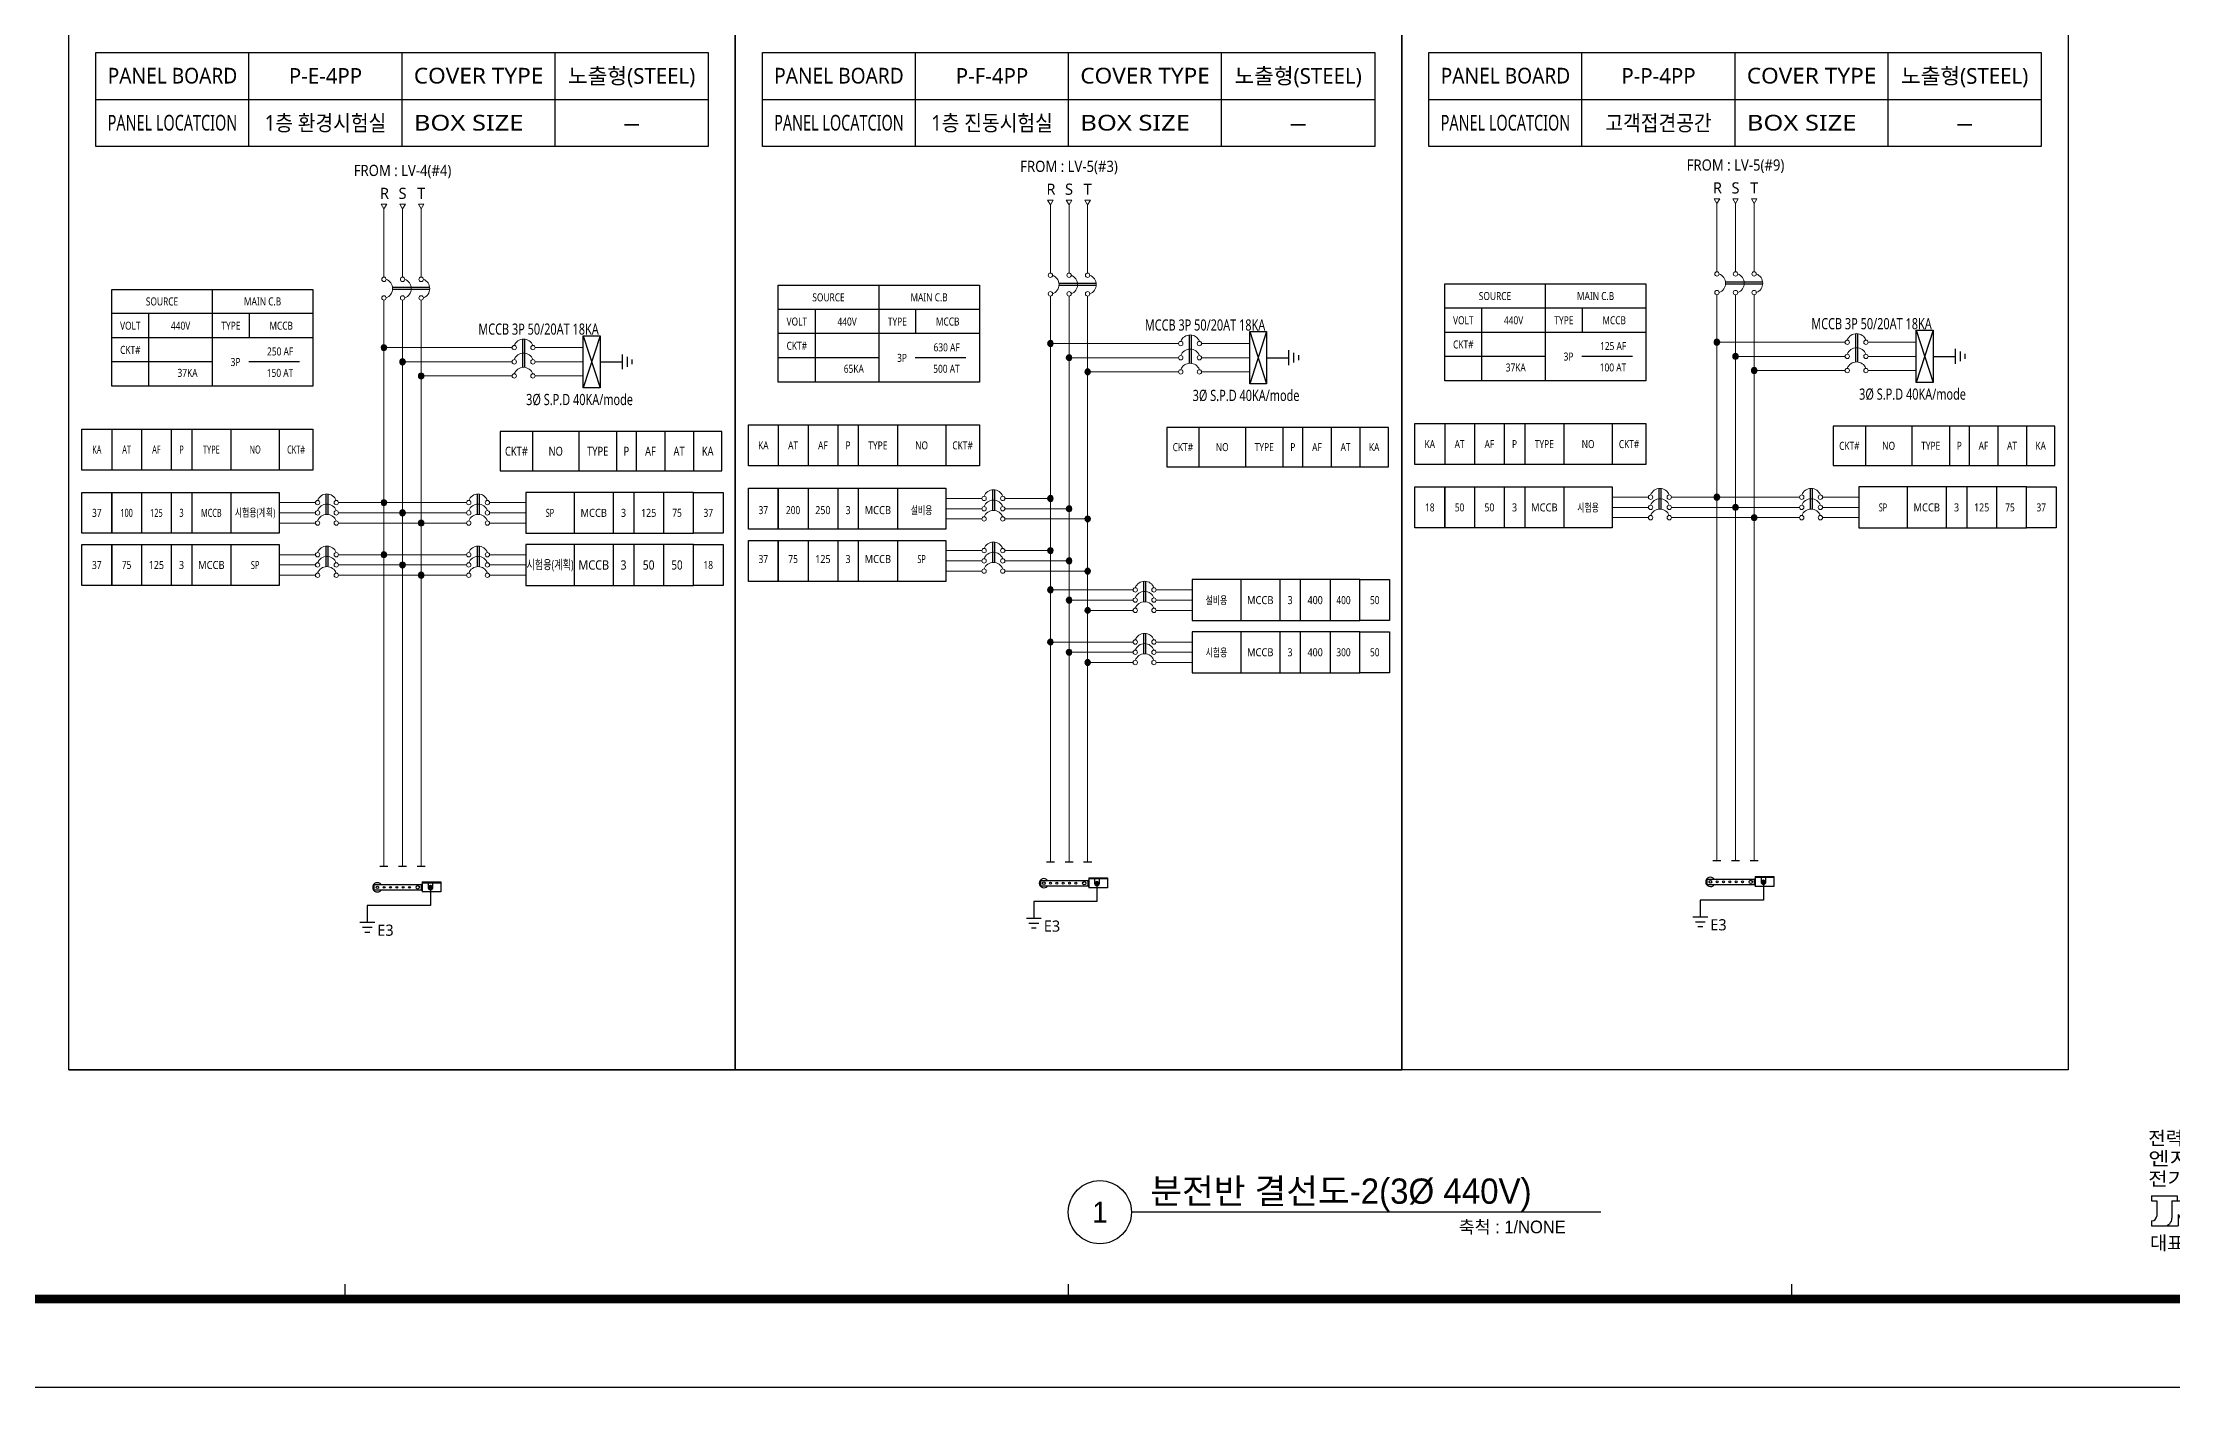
# Model space of a CAD drawing. Header units: millimetres. Extents: x 0 to 1009200, y -237600 to 28708.
# Drawn here: x 702074 to 803226, y -118800 to -54934 of the extents above; entities that cross this region are included whole.
import ezdxf
from ezdxf.enums import TextEntityAlignment as Align

# ---------------------------------------------------------------- set-up
doc = ezdxf.new("R2010")
doc.units = ezdxf.units.MM
doc.header["$LTSCALE"] = 1000
for name, color, linetype in [('A-SYM', 7, 'Continuous'), ('arch', 8, 'Continuous'), ('S', 4, 'Continuous'), ('SYM', 3, 'Continuous'), ('TEXT', 3, 'Continuous'), ('XR-SHEET(통신)$0$WD-E$0$WD', 6, 'Continuous'), ('XR-SHEET-SHT', 5, 'Continuous')]:
    doc.layers.add(name, color=color, linetype=linetype)
doc.layers.add('XR-SHEET-TEMP', color=171, linetype='Continuous', plot=False)
doc.styles.add('DH', font='')
doc.styles.add('GHS', font='malgun.ttf')
doc.styles.add('XR-SHEET(통신)$0$WD-E$0$GHS', font='malgun.ttf')
doc.styles.get('DH').set_extended_font_data('Dotum')

# ---------------------------------------------------------------- blocks, each defined once
blk = doc.blocks.new('A$C73120EFD')
at = {"layer": 'XR-SHEET(통신)$0$WD-E$0$WD', "color": 4}
for p, q in [((-27546, 7102), (-27546, 6933)), ((-27546, 7102), (-26702, 7102)), ((-26702, 7102), (-26702, 6933)), ((-26494, 7105), (-26082, 7309)), ((-26165, 7268), (-26370, 6991)), ((-26370, 6991), (-25958, 7194)), ((-26370, 6991), (-26257, 7073)), ((-26349, 7019), (-26236, 7101)), ((-26328, 7047), (-26215, 7129)), ((-26308, 7075), (-26194, 7157)), ((-26082, 7309), (-26288, 7031)), ((-26287, 7103), (-26173, 7186)), ((-26266, 7131), (-26153, 7214)), ((-26245, 7160), (-26132, 7242)), ((-26224, 7188), (-26111, 7270)), ((-26203, 7216), (-26090, 7298)), ((-26183, 7244), (-26117, 7292)), ((-27546, 6933), (-27377, 6933)), ((-27377, 6933), (-27377, 6434)), ((-26871, 6933), (-26871, 6358)), ((-26871, 6933), (-26534, 6933)), ((-26660, 6490), (-26449, 6105)), ((-26660, 6490), (-26660, 6105)), ((-26534, 6933), (-26449, 6680)), ((-26449, 6680), (-26365, 6933)), ((-26238, 6490), (-26449, 6105)), ((-26027, 6933), (-26365, 6933)), ((-26314, 7018), (-26278, 7045)), ((-26238, 6490), (-26238, 6105)), ((-26027, 6933), (-26027, 6105)), ((-27546, 6273), (-27546, 6105)), ((-27546, 6273), (-27538, 6273)), ((-27546, 6105), (-27124, 6105)), ((-27052, 6115), (-27052, 6105)), ((-27052, 6105), (-26660, 6105)), ((-26238, 6105), (-26027, 6105))]:
    blk.add_line(p, q, dxfattribs=at)
for centre, radius in [((-27538, 6434), 160), ((-27124, 6358), 253)]:
    blk.add_arc(centre, radius, 270, 0, dxfattribs=at)
at = {"layer": 'XR-SHEET(통신)$0$WD-E$0$WD', "color": 4, "style": 'XR-SHEET(통신)$0$WD-E$0$GHS'}
for s, width, p, p2 in [('전력시설물종합설계업 제서울 E-1-055호', 0.91927, (-27655, 8791), (-17155, 8791)), ('엔지니어링 활동주체 제06-378호', 1.128043, (-27655, 8118), (-17155, 8118)), ('전기.정보통신 설계.감리 및 소방설계', 1.016896, (-27655, 7445), (-17155, 7445))]:
    blk.add_text(s, height=450, dxfattribs=dict(at, width=width)).set_placement(p, p2, align=Align.FIT)
for s, height, p in [('(주) 정 명 기 술 단', 750, (-17155, 6387)), ('이       정       환', 450, (-17155, 5315))]:
    blk.add_text(s, height=height, dxfattribs=at).set_placement(p, align=Align.RIGHT)
blk.add_text('대표ㆍ기술사 ', height=450, dxfattribs=at).set_placement((-27597, 5315))
blk = doc.blocks.new('XR-FORM-EE', base_point=(461, 408))
at = {"layer": 'XR-SHEET-SHT', "color": 5}
blk.add_lwpolyline([(0, 118800), (168200, 118800), (168200, 0), (0, 0)], close=True, dxfattribs=at)
at = {"layer": 'XR-SHEET-SHT', "color": 5, "const_width": 400}
blk.add_lwpolyline([(9300, 114600), (163900, 114600), (163900, 4200), (9300, 4200)], close=True, dxfattribs=at)
at = {"layer": 'XR-SHEET-TEMP'}
for p, q in [((43650, 4200), (43650, 4900)), ((78000, 4200), (78000, 4900)), ((112350, 4200), (112350, 4900))]:
    blk.add_line(p, q, dxfattribs=at)
at = {"layer": 'S', "xscale": 1.431220871780062, "yscale": 1.431220896772468, "zscale": 1.431220886775505}
blk.add_blockref('A$C73120EFD', (168863, -1070), dxfattribs=at)
blk = doc.blocks.new('HH7')
at = {"layer": 'SYM'}
blk.add_hatch(color=256, dxfattribs=at).paths.add_polyline_path([(50, 50, 1), (-50, 50, 1)])
blk.add_circle((0, 50), 50, dxfattribs=at)

msp = doc.modelspace()

# ---------------------------------------------------------------- linework, layer by layer
at = {"lineweight": 18}
for p, q in [((749939, -62640), (749939, -65878)), ((750823, -62640), (750823, -65878)), ((781593, -62578), (781593, -65816)), ((782477, -62578), (782477, -65816)), ((718285, -62835), (718285, -66073)), ((719169, -62835), (719169, -66073)), ((724373, -69421), (718285, -69421)), ((725465, -69421), (727754, -69421)), ((756027, -69226), (749939, -69226)), ((757119, -69226), (759408, -69226)), ((787681, -69164), (781593, -69164)), ((788773, -69164), (791062, -69164)), ((724373, -70094), (719169, -70094)), ((724373, -70766), (720053, -70766)), ((727754, -70094), (725465, -70094)), ((727754, -70094), (725465, -70094)), ((727754, -70766), (725465, -70766)), ((756027, -69898), (750823, -69898)), ((756027, -70571), (751707, -70571)), ((759408, -69898), (757119, -69898)), ((759408, -69898), (757119, -69898)), ((759408, -70571), (757119, -70571)), ((787681, -69836), (782477, -69836)), ((787681, -70508), (783361, -70508)), ((791062, -69836), (788773, -69836)), ((791062, -69836), (788773, -69836)), ((791062, -70508), (788773, -70508)), ((713317, -76779), (715034, -76779)), ((716125, -76779), (722213, -76779, 0)), ((725021, -76779, 0), (723304, -76779, 0)), ((744971, -76584), (746688, -76584)), ((747779, -76584), (750071, -76584)), ((776625, -76522), (778342, -76522)), ((779433, -76522), (785521, -76522, 0)), ((788329, -76522, 0), (786612, -76522, 0)), ((713317, -77266), (715034, -77266)), ((713317, -77752), (715034, -77752)), ((722213, -77266), (716125, -77266, 0)), ((716125, -77266), (722213, -77266, 0)), ((722213, -77752), (716125, -77752, 0)), ((716125, -77752), (722213, -77752, 0)), ((725021, -77266, 0), (723304, -77266, 0)), ((725021, -77752, 0), (723304, -77752, 0)), ((744971, -77071), (746688, -77071)), ((744971, -77557), (746688, -77557)), ((750956, -77071), (747779, -77071, 0)), ((751840, -77557), (747779, -77557, 0)), ((776625, -77008), (778342, -77008)), ((776625, -77495), (778342, -77495)), ((785521, -77008), (779433, -77008, 0)), ((779433, -77008), (785521, -77008, 0)), ((785521, -77495), (779433, -77495, 0)), ((779433, -77495), (785521, -77495, 0)), ((788329, -77008, 0), (786612, -77008, 0)), ((788329, -77495, 0), (786612, -77495, 0)), ((713317, -79256), (715034, -79256)), ((713317, -79742), (715034, -79742)), ((716125, -79256), (722213, -79256, 0)), ((722213, -79742), (716125, -79742, 0)), ((716125, -79742), (722213, -79742, 0)), ((725021, -79256, 0), (723304, -79256, 0)), ((725021, -79742, 0), (723304, -79742, 0)), ((744971, -79061), (746688, -79061)), ((744971, -79547), (746688, -79547)), ((747779, -79061), (749939, -79061)), ((750956, -79547), (747779, -79547, 0)), ((713317, -80229), (715034, -80229)), ((722213, -80229), (716125, -80229, 0)), ((716125, -80229), (722213, -80229, 0)), ((725021, -80229, 0), (723304, -80229, 0)), ((744971, -80034), (746688, -80034)), ((751840, -80034), (747779, -80034, 0)), ((749939, -80924), (753867, -80924, 0)), ((753867, -81411), (750823, -81411)), ((753867, -81897), (751707, -81897)), ((756675, -80924, 0), (754958, -80924, 0)), ((756675, -81411, 0), (754958, -81411, 0)), ((756675, -81897, 0), (754958, -81897, 0)), ((749939, -83401), (753867, -83401, 0)), ((753867, -83887), (750823, -83887)), ((756675, -83401, 0), (754958, -83401, 0)), ((756675, -83887, 0), (754958, -83887, 0)), ((753867, -84374), (751707, -84374)), ((756675, -84374, 0), (754958, -84374, 0))]:
    msp.add_line(p, q, dxfattribs=at)
for p, q in [((710133, -66652, 0), (710133, -71252, 0)), ((720460, -66571), (718691, -66571)), ((720460, -66667), (718691, -66667)), ((741787, -66457, 0), (741787, -71056, 0)), ((752114, -66376), (750345, -66376)), ((752114, -66471), (750345, -66471)), ((773441, -66395, 0), (773441, -70994, 0)), ((783768, -66314), (781999, -66314)), ((783768, -66409), (781999, -66409)), ((746563, -67607, 0), (737011, -67607, 0)), ((738779, -71056, 0), (738779, -67607, 0)), ((743555, -68757, 0), (743555, -67607, 0)), ((778217, -67545, 0), (768665, -67545, 0)), ((770433, -70994, 0), (770433, -67545, 0)), ((775209, -68695, 0), (775209, -67545, 0)), ((714909, -67802, 0), (705357, -67802, 0)), ((707125, -71252, 0), (707125, -67802, 0)), ((711901, -68952, 0), (711901, -67802, 0)), ((746563, -68757, 0), (737011, -68757, 0)), ((760204, -68660), (759408, -71137)), ((759408, -68660), (760204, -71137)), ((778217, -68695, 0), (768665, -68695, 0)), ((788179, -68757), (788179, -70102)), ((788275, -68757), (788275, -70102)), ((791858, -68598), (791062, -71074)), ((791062, -68598), (791858, -71074)), ((714909, -68952, 0), (705357, -68952, 0)), ((724871, -69015), (724871, -70359)), ((724967, -69015), (724967, -70359)), ((728550, -68855), (727754, -71332)), ((727754, -68855), (728550, -71332)), ((729613, -70445), (729613, -69743)), ((756525, -68819), (756525, -70164)), ((756621, -68819), (756621, -70164)), ((761267, -70249), (761267, -69547)), ((761501, -70132), (761501, -69664)), ((761735, -70015), (761735, -69781)), ((792921, -70187), (792921, -69485)), ((793155, -70070), (793155, -69602)), ((793389, -69953), (793389, -69719)), ((710133, -70102, 0), (705357, -70102, 0)), ((714275, -70102, 0), (711867, -70102, 0)), ((728550, -70094), (729613, -70094)), ((729847, -70328), (729847, -69860)), ((730081, -70211), (730081, -69977)), ((741787, -69907, 0), (737011, -69907, 0)), ((745929, -69907, 0), (743521, -69907, 0)), ((760204, -69898), (761267, -69898)), ((773441, -69844, 0), (768665, -69844, 0)), ((777583, -69844, 0), (775175, -69844, 0)), ((791858, -69836), (792921, -69836)), ((705357, -73286, 0), (705357, -75232, 0)), ((706772, -73286, 0), (706772, -75232, 0)), ((708187, -73286, 0), (708187, -75232, 0)), ((709160, -73286, 0), (709160, -75232, 0)), ((711017, -73286, 0), (711017, -75232, 0)), ((713317, -73286, 0), (713317, -75232, 0)), ((725340, -73406, 0), (725340, -75274, 0)), ((727547, -73406, 0), (727547, -75274, 0)), ((729331, -73406, 0), (729331, -75274, 0)), ((730265, -73406, 0), (730265, -75274, 0)), ((731623, -73406, 0), (731623, -75274, 0)), ((732982, -73406, 0), (732982, -75274, 0)), ((737011, -73091, 0), (737011, -75036, 0)), ((737011, -73091), (737011, -75036)), ((738426, -73091, 0), (738426, -75036, 0)), ((738426, -73091), (738426, -75036)), ((739841, -73091, 0), (739841, -75036, 0)), ((740814, -73091, 0), (740814, -75036, 0)), ((742671, -73091, 0), (742671, -75036, 0)), ((744971, -73091, 0), (744971, -75036, 0)), ((756994, -73211, 0), (756994, -75079, 0)), ((759201, -73211, 0), (759201, -75079, 0)), ((760985, -73211, 0), (760985, -75079, 0)), ((761918, -73211, 0), (761918, -75079, 0)), ((763277, -73211, 0), (763277, -75079, 0)), ((764636, -73211, 0), (764636, -75079, 0)), ((768665, -73028, 0), (768665, -74974, 0)), ((770080, -73028, 0), (770080, -74974, 0)), ((771495, -73028, 0), (771495, -74974, 0)), ((772468, -73028, 0), (772468, -74974, 0)), ((774325, -73028, 0), (774325, -74974, 0)), ((776625, -73028, 0), (776625, -74974, 0)), ((788648, -73149, 0), (788648, -75017, 0)), ((790855, -73149, 0), (790855, -75017, 0)), ((792639, -73149, 0), (792639, -75017, 0)), ((793572, -73149, 0), (793572, -75017, 0)), ((794931, -73149, 0), (794931, -75017, 0)), ((796290, -73149, 0), (796290, -75017, 0)), ((706772, -76293, 0), (706772, -78239, 0)), ((708187, -76293, 0), (708187, -78239, 0)), ((709160, -76293, 0), (709160, -78239, 0)), ((711017, -76293, 0), (711017, -78239, 0)), ((715532, -76373), (715532, -77346)), ((715627, -76373), (715627, -77346)), ((722711, -76373, 0), (722711, -77346, 0)), ((722806, -76373, 0), (722806, -77346, 0)), ((727321, -76293), (727321, -78239)), ((729178, -76293), (729178, -78239)), ((730151, -76293), (730151, -78239)), ((731566, -76293), (731566, -78239)), ((738426, -76098, 0), (738426, -78043, 0)), ((739841, -76098, 0), (739841, -78043, 0)), ((740814, -76098, 0), (740814, -78043, 0)), ((742671, -76098, 0), (742671, -78043, 0)), ((747186, -76177), (747186, -77150)), ((747281, -76177), (747281, -77150)), ((770080, -76035, 0), (770080, -77981, 0)), ((771495, -76035, 0), (771495, -77981, 0)), ((772468, -76035, 0), (772468, -77981, 0)), ((774325, -76035, 0), (774325, -77981, 0)), ((778840, -76115), (778840, -77088)), ((778935, -76115), (778935, -77088)), ((786019, -76115, 0), (786019, -77088, 0)), ((786114, -76115, 0), (786114, -77088, 0)), ((790629, -76035, 0), (790629, -77981, 0)), ((792486, -76035, 0), (792486, -77981, 0)), ((793459, -76035, 0), (793459, -77981, 0)), ((794874, -76035, 0), (794874, -77981, 0)), ((706772, -78769, 0), (706772, -80715, 0)), ((708187, -78769, 0), (708187, -80715, 0)), ((709160, -78769, 0), (709160, -80715, 0)), ((711017, -78769, 0), (711017, -80715, 0)), ((715532, -78849), (715532, -79822)), ((715627, -78849), (715627, -79822)), ((722711, -78849, 0), (722711, -79822, 0)), ((722806, -78849, 0), (722806, -79822, 0)), ((727321, -78769), (727321, -80715)), ((729178, -78769), (729178, -80715)), ((730151, -78769), (730151, -80715)), ((731566, -78769), (731566, -80715)), ((738426, -78574, 0), (738426, -80520, 0)), ((739841, -78574, 0), (739841, -80520, 0)), ((740814, -78574, 0), (740814, -80520, 0)), ((742671, -78574, 0), (742671, -80520, 0)), ((747186, -78654), (747186, -79627)), ((747281, -78654), (747281, -79627)), ((754365, -80517, 0), (754365, -81490, 0)), ((754460, -80517, 0), (754460, -81490, 0)), ((758975, -80438, 0), (758975, -82383, 0)), ((760832, -80438, 0), (760832, -82383, 0)), ((761805, -80438, 0), (761805, -82383, 0)), ((763220, -80438, 0), (763220, -82383, 0)), ((758975, -82914, 0), (758975, -84860, 0)), ((760832, -82914, 0), (760832, -84860, 0)), ((761805, -82914, 0), (761805, -84860, 0)), ((763220, -82914, 0), (763220, -84860, 0)), ((754365, -82994, 0), (754365, -83967, 0)), ((754460, -82994, 0), (754460, -83967, 0)), ((718094, -94042, 0), (718476, -94042, 0)), ((718978, -94042, 0), (719360, -94042, 0)), ((719862, -94042, 0), (720245, -94042, 0)), ((749748, -93847, 0), (750130, -93847, 0)), ((750632, -93847, 0), (751014, -93847, 0)), ((751516, -93847, 0), (751899, -93847, 0)), ((781402, -93784, 0), (781784, -93784, 0)), ((782286, -93784, 0), (782668, -93784, 0)), ((783170, -93784, 0), (783553, -93784, 0)), ((717807, -94919, 0), (720071, -94919, 0)), ((717807, -94919, 0), (717807, -95184, 0)), ((720107, -94919, 0), (720071, -94919, 0)), ((720071, -95184, 0), (720071, -94919, 0)), ((720107, -94795, 0), (720991, -94795, 0)), ((720107, -94795, 0), (720107, -95272, 0)), ((720107, -94830, 0), (720991, -94830, 0)), ((720381, -94830, 0), (720381, -95051, 0)), ((720459, -95046, 0), (720459, -95057, 0)), ((720459, -95046, 0), (720485, -95046, 0)), ((720459, -95057, 0), (720485, -95057, 0)), ((720490, -95014, 0), (720490, -95041, 0)), ((720490, -95014, 0), (720501, -95014, 0)), ((720490, -95062, 0), (720490, -95088, 0)), ((720501, -95014, 0), (720501, -95041, 0)), ((720501, -95062, 0), (720501, -95088, 0)), ((720506, -95046, 0), (720533, -95046, 0)), ((720506, -95057, 0), (720533, -95057, 0)), ((720533, -95046, 0), (720533, -95057, 0)), ((720611, -95051, 0), (720611, -94830, 0)), ((720991, -94795, 0), (720991, -95272, 0)), ((749461, -94723, 0), (751725, -94723, 0)), ((749461, -94723, 0), (749461, -94989, 0)), ((751725, -94989, 0), (749461, -94989, 0)), ((751761, -94723, 0), (751725, -94723, 0)), ((751725, -94989, 0), (751725, -94723, 0)), ((751725, -94989, 0), (751761, -94989, 0)), ((751761, -94600, 0), (752645, -94600, 0)), ((751761, -94600, 0), (751761, -95077, 0)), ((751761, -94635, 0), (752645, -94635, 0)), ((752645, -95077, 0), (751761, -95077, 0)), ((752035, -94635, 0), (752035, -94856, 0)), ((752113, -94851, 0), (752113, -94861, 0)), ((752113, -94851, 0), (752139, -94851, 0)), ((752113, -94861, 0), (752139, -94861, 0)), ((752144, -94819, 0), (752144, -94846, 0)), ((752144, -94819, 0), (752155, -94819, 0)), ((752144, -94867, 0), (752144, -94893, 0)), ((752144, -94893, 0), (752155, -94893, 0)), ((752155, -94819, 0), (752155, -94846, 0)), ((752155, -94867, 0), (752155, -94893, 0)), ((752160, -94851, 0), (752187, -94851, 0)), ((752160, -94861, 0), (752187, -94861, 0)), ((752187, -94851, 0), (752187, -94861, 0)), ((752265, -94856, 0), (752265, -94635, 0)), ((752645, -94600, 0), (752645, -95077, 0)), ((781115, -94661, 0), (783379, -94661, 0)), ((781115, -94661, 0), (781115, -94927, 0)), ((783379, -94927, 0), (781115, -94927, 0)), ((783415, -94661, 0), (783379, -94661, 0)), ((783379, -94927, 0), (783379, -94661, 0)), ((783379, -94927, 0), (783415, -94927, 0)), ((783415, -94537, 0), (784299, -94537, 0)), ((783415, -94537, 0), (783415, -95015, 0)), ((783415, -94573, 0), (784299, -94573, 0)), ((784299, -95015, 0), (783415, -95015, 0)), ((783689, -94573, 0), (783689, -94794, 0)), ((783767, -94789, 0), (783767, -94799, 0)), ((783767, -94789, 0), (783793, -94789, 0)), ((783767, -94799, 0), (783793, -94799, 0)), ((783798, -94757, 0), (783798, -94783, 0)), ((783798, -94757, 0), (783809, -94757, 0)), ((783798, -94804, 0), (783798, -94831, 0)), ((783798, -94831, 0), (783809, -94831, 0)), ((783809, -94757, 0), (783809, -94783, 0)), ((783809, -94804, 0), (783809, -94831, 0)), ((783814, -94789, 0), (783841, -94789, 0)), ((783814, -94799, 0), (783841, -94799, 0)), ((783841, -94789, 0), (783841, -94799, 0)), ((783919, -94794, 0), (783919, -94573, 0)), ((784299, -94537, 0), (784299, -95015, 0)), ((720071, -95184, 0), (717807, -95184, 0)), ((720071, -95184, 0), (720107, -95184, 0)), ((720991, -95272, 0), (720107, -95272, 0)), ((720490, -95088, 0), (720501, -95088, 0)), ((717145, -96707, 0), (717847, -96707, 0)), ((717262, -96941, 0), (717730, -96941, 0)), ((748799, -96512, 0), (749501, -96512, 0)), ((748916, -96746, 0), (749384, -96746, 0)), ((749033, -96980, 0), (749267, -96980, 0)), ((780453, -96450, 0), (781155, -96450, 0)), ((780570, -96684, 0), (781038, -96684, 0)), ((780687, -96918, 0), (780921, -96918, 0)), ((717379, -97175, 0), (717613, -97175, 0))]:
    msp.add_line(p, q)
for points in [[(718285, -62835), (718417, -62605), (718152, -62605)], [(719169, -62835), (719302, -62605), (719036, -62605)], [(720053, -62835), (720186, -62605), (719921, -62605)], [(749939, -62640), (750071, -62410), (749806, -62410)], [(750823, -62640), (750956, -62410), (750690, -62410)], [(751707, -62640), (751840, -62410), (751575, -62410)], [(781593, -62578), (781725, -62348), (781460, -62348)], [(782477, -62578), (782610, -62348), (782344, -62348)], [(783361, -62578), (783494, -62348), (783229, -62348)]]:
    msp.add_lwpolyline(points, close=True, dxfattribs=at)
for points in [[(751707, -65878), (751707, -62640)], [(783361, -65816), (783361, -62578)], [(720053, -66073), (720053, -62835)], [(718285, -94042), (718285, -67165)], [(719169, -94042), (719169, -67165)], [(720053, -94042), (720053, -67165)], [(749939, -93847), (749939, -66969)], [(750823, -93847), (750823, -66969)], [(751707, -93847), (751707, -66969)], [(781593, -93784), (781593, -66907)], [(782477, -93784), (782477, -66907)], [(783361, -93784), (783361, -66907)]]:
    msp.add_lwpolyline(points, dxfattribs=at)
for points in [[(705357, -66652), (714909, -66652), (714909, -71252), (705357, -71252)], [(737011, -66457), (746563, -66457), (746563, -71056), (737011, -71056)], [(768665, -66395), (778217, -66395), (778217, -70994), (768665, -70994)], [(759408, -68660), (760204, -68660), (760204, -71137), (759408, -71137)], [(791062, -68598), (791858, -68598), (791858, -71074), (791062, -71074)], [(727754, -68855), (728550, -68855), (728550, -71332), (727754, -71332)], [(703941, -73286), (714909, -73286), (714909, -75232), (703941, -75232)], [(734340, -73406), (723812, -73406), (723812, -75274), (734340, -75274)], [(735595, -73091), (746563, -73091), (746563, -75036), (735595, -75036)], [(765994, -73211), (755466, -73211), (755466, -75079), (765994, -75079)], [(767249, -73028), (778217, -73028), (778217, -74974), (767249, -74974)], [(797648, -73149), (787120, -73149), (787120, -75017), (797648, -75017)], [(703941, -76293), (705357, -76293), (705357, -78239), (703941, -78239)], [(705357, -76293), (713317, -76293), (713317, -78239), (705357, -78239)], [(732982, -76293), (725021, -76293), (725021, -78239), (732982, -78239)], [(732982, -76293), (734397, -76293), (734397, -78239), (732982, -78239)], [(735595, -76098), (737011, -76098), (737011, -78043), (735595, -78043)], [(737011, -76098), (744971, -76098), (744971, -78043), (737011, -78043)], [(767249, -76035), (768665, -76035), (768665, -77981), (767249, -77981)], [(768665, -76035), (776625, -76035), (776625, -77981), (768665, -77981)], [(796290, -76035), (788329, -76035), (788329, -77981), (796290, -77981)], [(796290, -76035), (797705, -76035), (797705, -77981), (796290, -77981)], [(703941, -78769), (705357, -78769), (705357, -80715), (703941, -80715)], [(705357, -78769), (713317, -78769), (713317, -80715), (705357, -80715)], [(732982, -78769), (725021, -78769), (725021, -80715), (732982, -80715)], [(732982, -78769), (734397, -78769), (734397, -80715), (732982, -80715)], [(735595, -78574), (737011, -78574), (737011, -80520), (735595, -80520)], [(737011, -78574), (744971, -78574), (744971, -80520), (737011, -80520)], [(764636, -80438), (756675, -80438), (756675, -82383), (764636, -82383)], [(764636, -80438), (766051, -80438), (766051, -82383), (764636, -82383)], [(764636, -82914), (756675, -82914), (756675, -84860), (764636, -84860)], [(764636, -82914), (766051, -82914), (766051, -84860), (764636, -84860)], [(720569, -95009), (720496, -94966), (720422, -95009), (720422, -95094), (720496, -95136), (720569, -95094)], [(783877, -94751), (783804, -94709), (783730, -94751), (783730, -94836), (783804, -94879), (783877, -94836)]]:
    msp.add_lwpolyline(points, close=True)
for points in [[(720496, -95051), (720496, -95916), (717496, -95916), (717496, -96707)], [(783804, -94794), (783804, -95659), (780804, -95659), (780804, -96450)]]:
    msp.add_lwpolyline(points)
at = {"elevation": 0}
msp.add_lwpolyline([(752150, -94856), (752150, -95721), (749150, -95721), (749150, -96512)], dxfattribs=at)
msp.add_lwpolyline([(752223, -94814), (752150, -94771), (752076, -94814), (752076, -94899), (752150, -94941), (752223, -94899)], close=True, dxfattribs=at)
at = {"lineweight": 18}
for centre in [(718285, -66177), (719169, -66177), (720053, -66177), (749939, -65981), (750823, -65981), (751707, -65981), (781593, -65919), (781593, -66804), (782477, -65919), (782477, -66804), (783361, -65919), (783361, -66804), (718285, -67061), (719169, -67061), (720053, -67061), (749939, -66866), (750823, -66866), (751707, -66866), (724477, -69421), (725361, -69421), (756131, -69226), (756131, -69898), (757015, -69226), (757015, -69898), (787785, -69164), (787785, -69836), (788669, -69164), (788669, -69836), (724477, -70094), (724477, -70766), (725361, -70094), (725361, -70766), (756131, -70571), (757015, -70571), (787785, -70508), (788669, -70508), (715137, -76779), (716022, -76779), (722316, -76779, 0), (723201, -76779, 0), (746791, -76584), (747676, -76584), (778445, -76522), (779330, -76522), (785624, -76522, 0), (786509, -76522, 0), (715137, -77266), (715137, -77752), (716022, -77266), (716022, -77752), (722316, -77266, 0), (722316, -77752, 0), (723201, -77266, 0), (723201, -77752, 0), (746791, -77071), (746791, -77557), (747676, -77071), (747676, -77557), (778445, -77008), (778445, -77495), (779330, -77008), (779330, -77495), (785624, -77008, 0), (785624, -77495, 0), (786509, -77008, 0), (786509, -77495, 0), (715137, -79256), (715137, -79742), (716022, -79256), (716022, -79742), (722316, -79256, 0), (722316, -79742, 0), (723201, -79256, 0), (723201, -79742, 0), (746791, -79061), (746791, -79547), (747676, -79061), (747676, -79547), (715137, -80229), (716022, -80229), (722316, -80229, 0), (723201, -80229, 0), (746791, -80034), (747676, -80034), (753970, -80924, 0), (754855, -80924, 0), (753970, -81411, 0), (753970, -81897, 0), (754855, -81411, 0), (754855, -81897, 0), (753970, -83401, 0), (753970, -83887, 0), (754855, -83401, 0), (754855, -83887, 0), (753970, -84374, 0), (754855, -84374, 0)]:
    msp.add_circle(centre, 104, dxfattribs=at)
for centre, radius in [((717975, -95051, 0), 61.9), ((718293, -95051, 0), 44.2), ((718594, -95051, 0), 44.2), ((718895, -95051, 0), 44.2), ((719196, -95051, 0), 44.2), ((719496, -95051, 0), 44.2), ((719894, -95051, 0), 79.6), ((720496, -95051, 0), 67), ((720496, -95051, 0), 59.2), ((749629, -94856, 0), 61.9), ((749947, -94856, 0), 44.2), ((750248, -94856, 0), 44.2), ((750549, -94856, 0), 44.2), ((750850, -94856, 0), 44.2), ((751150, -94856, 0), 44.2), ((751548, -94856, 0), 79.6), ((752150, -94856, 0), 67), ((752150, -94856, 0), 59.2), ((781283, -94794, 0), 61.9), ((781601, -94794, 0), 44.2), ((781902, -94794, 0), 44.2), ((782203, -94794, 0), 44.2), ((782504, -94794, 0), 44.2), ((782804, -94794, 0), 44.2), ((783202, -94794, 0), 79.6), ((783804, -94794, 0), 67), ((783804, -94794, 0), 59.2)]:
    msp.add_circle(centre, radius)
for centre, start, end in [((718221, -66619), 290.69882, 69.30118), ((719105, -66619), 290.69882, 69.30118), ((719990, -66619), 290.69882, 69.30118), ((749875, -66424), 290.69882, 69.30118), ((750759, -66424), 290.69882, 69.30118), ((751644, -66424), 290.69882, 69.30118), ((781529, -66361), 290.69882, 69.30118), ((782413, -66361), 290.69882, 69.30118), ((783298, -66361), 290.69882, 69.30118), ((788227, -69227), 20.69882, 159.30118), ((724919, -69485), 20.69882, 159.30118), ((724919, -70157), 20.69882, 159.30118), ((756573, -69290), 20.69882, 159.30118), ((756573, -69962), 20.69882, 159.30118), ((788227, -69900), 20.69882, 159.30118), ((724919, -70829), 20.69882, 159.30118), ((756573, -70634), 20.69882, 159.30118), ((788227, -70572), 20.69882, 159.30118), ((715579, -76843), 20.69882, 159.30118), ((715579, -77329), 20.69882, 159.30118), ((722759, -76843, 0), 20.69882, 159.30118), ((722759, -77329, 0), 20.69882, 159.30118), ((747233, -76648), 20.69882, 159.30118), ((747233, -77134), 20.69882, 159.30118), ((778887, -76585), 20.69882, 159.30118), ((778887, -77072), 20.69882, 159.30118), ((786067, -76585, 0), 20.69882, 159.30118), ((786067, -77072, 0), 20.69882, 159.30118), ((715579, -77816), 20.69882, 159.30118), ((722759, -77816, 0), 20.69882, 159.30118), ((747233, -77621), 20.69882, 159.30118), ((778887, -77558), 20.69882, 159.30118), ((786067, -77558, 0), 20.69882, 159.30118), ((715579, -79319), 20.69882, 159.30118), ((722759, -79319, 0), 20.69882, 159.30118), ((747233, -79124), 20.69882, 159.30118), ((715579, -79806), 20.69882, 159.30118), ((715579, -80292), 20.69882, 159.30118), ((722759, -79806, 0), 20.69882, 159.30118), ((722759, -80292, 0), 20.69882, 159.30118), ((747233, -79611), 20.69882, 159.30118), ((747233, -80097), 20.69882, 159.30118), ((754413, -80988, 0), 20.69882, 159.30118), ((754413, -81474, 0), 20.69882, 159.30118), ((754413, -81961, 0), 20.69882, 159.30118), ((754413, -83464, 0), 20.69882, 159.30118), ((754413, -83951, 0), 20.69882, 159.30118), ((754413, -84437, 0), 20.69882, 159.30118)]:
    msp.add_arc(centre, 473, start, end, dxfattribs=at)
for centre, radius, start, end in [((717975, -95051, 0), 221, 36.8699, 323.1301), ((720496, -95051, 0), 115, 180, 0), ((720485, -95041, 0), 5.28, 270, 0), ((720485, -95062, 0), 5.28, 0, 90), ((720506, -95041, 0), 5.28, 180, 270), ((720506, -95062, 0), 5.28, 90, 180), ((749629, -94856, 0), 221, 36.8699, 323.1301), ((752150, -94856, 0), 115, 180, 0), ((752139, -94846, 0), 5.28, 270, 0), ((752139, -94867, 0), 5.28, 0, 90), ((752160, -94846, 0), 5.28, 180, 270), ((752160, -94867, 0), 5.28, 90, 180), ((781283, -94794, 0), 221, 36.8699, 323.1301), ((783804, -94794, 0), 115, 180, 0), ((783793, -94783, 0), 5.28, 270, 0), ((783793, -94804, 0), 5.28, 0, 90), ((783814, -94783, 0), 5.28, 180, 270), ((783814, -94804, 0), 5.28, 90, 180)]:
    msp.add_arc(centre, radius, start, end)
at = {"layer": 'A-SYM'}
msp.add_line((776076, -110479), (753788, -110479), dxfattribs=at)
msp.add_circle((752288, -110479), 1500, dxfattribs=at)
at = {"layer": 'SYM', "color": 6}
for p, q in [((711876, -59868, 0), (711876, -55400, 0)), ((719146, -59868, 0), (719146, -55400, 0)), ((726416, -59868, 0), (726416, -55400, 0)), ((743530, -59868, 0), (743530, -55400, 0)), ((750800, -59868, 0), (750800, -55400, 0)), ((758070, -59868, 0), (758070, -55400, 0)), ((775184, -59868, 0), (775184, -55400, 0)), ((782454, -59868, 0), (782454, -55400, 0)), ((789724, -59868, 0), (789724, -55400, 0)), ((704607, -57634, 0), (733685, -57634, 0)), ((736261, -57634, 0), (765339, -57634, 0)), ((767915, -57634, 0), (796993, -57634, 0)), ((703319, -103724), (734973, -103724)), ((734973, -103724), (766627, -103724))]:
    msp.add_line(p, q, dxfattribs=at)
for points in [[(703319, -54469), (734973, -54469), (734973, -103724), (703319, -103724)], [(734973, -54469), (766627, -54469), (766627, -103724), (734973, -103724)], [(766627, -54469), (798281, -54469), (798281, -103724), (766627, -103724)], [(704607, -55400), (733685, -55400), (733685, -59868), (704607, -59868)], [(736261, -55400), (765339, -55400), (765339, -59868), (736261, -59868)], [(767915, -55400), (796993, -55400), (796993, -59868), (767915, -59868)]]:
    msp.add_lwpolyline(points, close=True, dxfattribs=at)

# ---------------------------------------------------------------- block references
for p, xscale, yscale, zscale, rotation in [((718417, -69421), -2.653350002471125, 2.653350002471125, 2.653350000154446, 89.99999999999937), ((750071, -69226), -2.653350002471125, 2.653350002471125, 2.653350000154446, 89.99999999999937), ((750956, -69898), -2.653350002471125, 2.653350002471125, 2.653350000154446, 89.99999999999937), ((781725, -69164), -2.653350002471125, 2.653350002471125, 2.653350000154446, 89.9999999999992), ((782610, -69836), -2.653350002471125, 2.653350002471125, 2.653350000154446, 89.9999999999992), ((719302, -70094), -2.653350002471125, 2.653350002471125, 2.653350000154446, 89.99999999999937), ((720186, -70766), -2.653350002471125, 2.653350002471125, 2.653350000154446, 89.99999999999937), ((751840, -70571), -2.653350002471125, 2.653350002471125, 2.653350000154446, 89.99999999999937), ((783494, -70508), -2.653350002471125, 2.653350002471125, 2.653350000154446, 89.9999999999992), ((718417, -76779), -2.653349278064709, 2.653349278064709, 2.653349275592304, 89.99999999999912), ((750071, -76584), -2.653349278064709, 2.653349278064709, 2.653349275592304, 89.99999999999912), ((781725, -76522), -2.653349278064709, 2.653349278064709, 2.653349275592304, 89.99999999999905), ((719302, -77266), -2.653349278064709, 2.653349278064709, 2.653349275592304, 89.99999999999912), ((720186, -77752), -2.653349278064709, 2.653349278064709, 2.653349275592304, 89.99999999999912), ((750956, -77071), -2.653349278064709, 2.653349278064709, 2.653349275592304, 89.99999999999912), ((751840, -77557), -2.653349278064709, 2.653349278064709, 2.653349275592304, 89.99999999999912), ((782610, -77008), -2.653349278064709, 2.653349278064709, 2.653349275592304, 89.99999999999905), ((783494, -77495), -2.653349278064709, 2.653349278064709, 2.653349275592304, 89.99999999999905), ((718417, -79256), -2.653349278064709, 2.653349278064709, 2.653349275592304, 89.99999999999912), ((719302, -79742), -2.653349278064709, 2.653349278064709, 2.653349275592304, 89.99999999999912), ((750071, -79061), -2.653349278064709, 2.653349278064709, 2.653349275592304, 89.99999999999912), ((750956, -79547), -2.653349278064709, 2.653349278064709, 2.653349275592304, 89.99999999999912), ((751840, -80033), -2.653349278064709, 2.653349278064709, 2.653349275592304, 89.99999999999912), ((720186, -80229), -2.653349278064709, 2.653349278064709, 2.653349275592304, 89.99999999999912), ((750071, -80924), -2.653349278064709, 2.653349278064709, 2.653349275592304, 89.99999999999912), ((750956, -81411), -2.653349278064709, 2.653349278064709, 2.653349275592304, 89.99999999999912), ((751840, -81897), -2.653349278064709, 2.653349278064709, 2.653349275592304, 89.99999999999912), ((750071, -83401), -2.653349278064709, 2.653349278064709, 2.653349275592304, 89.99999999999912), ((750956, -83887), -2.653349278064709, 2.653349278064709, 2.653349275592304, 89.99999999999912), ((751840, -84374), -2.653349278064709, 2.653349278064709, 2.653349275592304, 89.99999999999912)]:
    msp.add_blockref('HH7', p, dxfattribs=dict(xscale=xscale, yscale=yscale, zscale=zscale, rotation=rotation))
at = {"layer": 'arch'}
msp.add_blockref('XR-FORM-EE', (673261, -118392), dxfattribs=at)

# ---------------------------------------------------------------- texts
at = {"style": 'GHS'}
for s, height, width, p in [('FROM : LV-5(#3)', 530.67, 0.9, (750823, -60865)), ('FROM : LV-5(#9)', 530.67, 0.9, (782477, -60803)), ('FROM : LV-4(#4)', 530.67, 0.9, (719169, -61060)), ('SOURCE', 380, 0.8, (707745, -67227)), ('MAIN C.B', 380, 0.8, (712521, -67227)), ('SOURCE', 380, 0.8, (739399, -67032)), ('MAIN C.B', 380, 0.8, (744175, -67032)), ('SOURCE', 380, 0.8, (771053, -66970)), ('MAIN C.B', 380, 0.8, (775829, -66970)), ('VOLT', 380, 0.8, (706241, -68377)), ('440V', 380, 0.8, (708629, -68377)), ('TYPE', 380, 0.8, (711017, -68377)), ('MCCB', 380, 0.8, (713405, -68377)), ('VOLT', 380, 0.8, (737895, -68182)), ('440V', 380, 0.8, (740283, -68182)), ('TYPE', 380, 0.8, (742671, -68182)), ('MCCB', 380, 0.8, (745059, -68182)), ('VOLT', 380, 0.8, (769549, -68120)), ('440V', 380, 0.8, (771937, -68120)), ('TYPE', 380, 0.8, (774325, -68120)), ('MCCB', 380, 0.8, (776713, -68120)), ('CKT#', 380, 0.8, (706241, -69527)), ('CKT#', 380, 0.8, (737895, -69332)), ('3P', 380, 0.8, (742892, -69907)), ('CKT#', 380, 0.8, (769549, -69269)), ('3P', 380, 0.8, (774546, -69844)), ('3P', 380, 0.8, (711238, -70102)), ('KA', 380, 0.8, (767957, -74001)), ('AT', 380, 0.8, (769372, -74001)), ('AF', 380, 0.8, (770787, -74001)), ('P', 380, 0.8, (771981, -74001)), ('TYPE', 380, 0.8, (773396, -74001)), ('NO', 380, 0.8, (775475, -74001)), ('CKT#', 380, 0.8, (777421, -74001)), ('KA', 380, 0.7, (704649, -74259)), ('AT', 380, 0.7, (706064, -74259)), ('AF', 380, 0.7, (707479, -74259)), ('P', 380, 0.7, (708673, -74259)), ('TYPE', 380, 0.7, (710088, -74259)), ('NO', 380, 0.7, (712167, -74259)), ('CKT#', 380, 0.7, (714113, -74259)), ('CKT#', 424.5, 0.8, (724576, -74340)), ('NO', 424.5, 0.8, (726444, -74340)), ('TYPE', 424.5, 0.8, (728439, -74340)), ('P', 425, 0.8, (729798, -74340)), ('AF', 424.5, 0.8, (730944, -74340)), ('AT', 424.5, 0.8, (732302, -74340)), ('KA', 424.5, 0.8, (733661, -74340)), ('KA', 380, 0.8, (736303, -74063)), ('AT', 380, 0.8, (737718, -74063)), ('AF', 380, 0.8, (739133, -74063)), ('P', 380, 0.8, (740327, -74063)), ('TYPE', 380, 0.8, (741742, -74063)), ('NO', 380, 0.8, (743821, -74063)), ('CKT#', 380, 0.8, (745767, -74063)), ('CKT#', 380, 0.8, (756230, -74145)), ('NO', 380, 0.8, (758098, -74145)), ('TYPE', 380, 0.8, (760093, -74145)), ('P', 380, 0.8, (761452, -74145)), ('AF', 380, 0.8, (762598, -74145)), ('AT', 380, 0.8, (763956, -74145)), ('KA', 380, 0.8, (765315, -74145)), ('CKT#', 380, 0.8, (787884, -74083)), ('NO', 380, 0.8, (789752, -74083)), ('TYPE', 380, 0.8, (791747, -74083)), ('P', 380, 0.8, (793105, -74083)), ('AF', 380, 0.8, (794252, -74083)), ('AT', 380, 0.8, (795610, -74083)), ('KA', 380, 0.8, (796969, -74083)), ('18', 380, 0.8, (767957, -77008)), ('50', 380, 0.8, (769372, -77008)), ('50', 380, 0.85, (770787, -77008)), ('3', 380, 0.85, (771981, -77008)), ('MCCB', 380, 0.9, (773396, -77008)), ('시험용', 380, 0.7, (775475, -77008)), ('SP', 380, 0.7, (789479, -77008)), ('MCCB', 380, 0.9, (791558, -77008)), ('3', 380, 0.85, (792973, -77008)), ('125', 380, 0.85, (794167, -77008)), ('75', 380, 0.8, (795513, -77008)), ('37', 380, 0.8, (796997, -77008)), ('37', 380, 0.8, (704649, -77266)), ('100', 380, 0.7, (706064, -77266)), ('125', 380, 0.7, (707479, -77266)), ('3', 380, 0.7, (708673, -77266)), ('MCCB', 380, 0.7, (710088, -77266)), ('시험용(계획)', 380, 0.7, (712167, -77266)), ('SP', 380, 0.7, (726171, -77266)), ('MCCB', 380, 0.9, (728250, -77266)), ('3', 380, 0.85, (729665, -77266)), ('125', 380, 0.85, (730859, -77266)), ('75', 380, 0.8, (732205, -77266)), ('37', 380, 0.8, (733689, -77266)), ('37', 380, 0.8, (736303, -77137)), ('200', 380, 0.8, (737718, -77137)), ('250', 380, 0.85, (739133, -77137)), ('3', 380, 0.85, (740327, -77137)), ('MCCB', 380, 0.9, (741742, -77137)), ('설비용', 380, 0.7, (743821, -77137)), ('37', 380, 0.8, (704649, -79742)), ('75', 380, 0.8, (706064, -79742)), ('125', 380, 0.85, (707479, -79742)), ('3', 380, 0.85, (708673, -79742)), ('MCCB', 380, 0.9, (710088, -79742)), ('SP', 380, 0.7, (712167, -79742)), ('시험용(계획)', 442.2, 0.7, (726171, -79742)), ('MCCB', 442.2, 0.9, (728250, -79742)), ('3', 442, 0.85, (729665, -79742)), ('50', 442.2, 0.85, (730859, -79742)), ('50', 442.2, 0.8, (732205, -79742)), ('18', 380, 0.8, (733689, -79742)), ('37', 380, 0.8, (736303, -79460)), ('75', 380, 0.8, (737718, -79460)), ('125', 380, 0.85, (739133, -79460)), ('3', 380, 0.85, (740327, -79460)), ('MCCB', 380, 0.9, (741742, -79460)), ('SP', 380, 0.7, (743821, -79460)), ('설비용', 380, 0.7, (757825, -81411)), ('MCCB', 380, 0.9, (759904, -81411)), ('3', 380, 0.85, (761319, -81411)), ('400', 380, 0.85, (762513, -81411)), ('400', 380, 0.8, (763859, -81411)), ('50', 380, 0.8, (765343, -81411)), ('시험용', 380, 0.7, (757825, -83887)), ('MCCB', 380, 0.9, (759904, -83887)), ('3', 380, 0.85, (761319, -83887)), ('400', 380, 0.85, (762513, -83887)), ('300', 380, 0.8, (763859, -83887)), ('50', 380, 0.8, (765343, -83887))]:
    msp.add_text(s, height=height, dxfattribs=dict(at, width=width)).set_placement(p, align=Align.MIDDLE)
for s, height, p in [('R', 531, (749750, -62162)), ('S', 531, (750634, -62162)), ('T', 531, (751519, -62162)), ('R', 531, (781404, -62100)), ('S', 531, (782288, -62100)), ('T', 531, (783173, -62100)), ('R', 531, (718096, -62358)), ('S', 531, (718980, -62358)), ('T', 531, (719865, -62358)), ('E3', 530.7, (717969, -97352)), ('E3', 530.7, (749623, -97157)), ('E3', 530.7, (781277, -97095))]:
    msp.add_text(s, height=height, dxfattribs=at).set_placement(p)
at = {"style": 'GHS', "width": 0.75}
for s, p in [('MCCB 3P 50/20AT 18KA', (722768, -68805)), ('MCCB 3P 50/20AT 18KA', (754422, -68610)), ('MCCB 3P 50/20AT 18KA', (786076, -68548)), ('3Ø S.P.D 40KA/mode', (725040, -72150)), ('3Ø S.P.D 40KA/mode', (756694, -71955)), ('3Ø S.P.D 40KA/mode', (788348, -71893))]:
    msp.add_text(s, height=530.67, dxfattribs=at).set_placement(p)
at = {"style": 'GHS', "width": 0.8}
for s, p in [('250 AF', (713977, -69792)), ('630 AF', (745631, -69597)), ('125 AF', (777285, -69535)), ('37KA', (709433, -70809)), ('150 AT', (713977, -70809)), ('65KA', (741078, -70614)), ('500 AT', (745631, -70614)), ('37KA', (772514, -70552)), ('100 AT', (777285, -70552))]:
    msp.add_text(s, height=380, dxfattribs=at).set_placement(p, align=Align.RIGHT)
at = {"layer": 'A-SYM', "color": 2, "style": 'DH'}
msp.add_text('분전반 결선도-2(3Ø 440V)', height=1200, dxfattribs=at).set_placement((754683, -110079))
at = {"layer": 'A-SYM', "color": 3, "style": 'DH'}
msp.add_text('1', height=1000, dxfattribs=at).set_placement((752288, -110479), align=Align.MIDDLE)
at = {"layer": 'A-SYM', "style": 'DH'}
msp.add_text('축척 : 1/NONE', height=600, dxfattribs=at).set_placement((774417, -111479), align=Align.RIGHT)
at = {"layer": 'TEXT', "style": 'GHS'}
for s, width, p, p2 in [('PANEL BOARD', 0.888152, (705165, -56877, 0), (711318, -56877, 0)), ('COVER TYPE', 1.040535, (719705, -56877, 0), (725857, -56877, 0)), ('PANEL BOARD', 0.888152, (736819, -56877, 0), (742972, -56877, 0)), ('COVER TYPE', 1.040535, (751359, -56877, 0), (757511, -56877, 0)), ('PANEL BOARD', 0.888152, (768473, -56877, 0), (774626, -56877, 0)), ('COVER TYPE', 1.040535, (783013, -56877, 0), (789165, -56877, 0)), ('PANEL LOCATCION', 0.66966, (705165, -59111, 0), (711318, -59111, 0)), ('BOX SIZE   ', 1.125168, (719705, -59111, 0), (725857, -59111, 0)), ('PANEL LOCATCION', 0.66966, (736819, -59111, 0), (742972, -59111, 0)), ('BOX SIZE   ', 1.125168, (751359, -59111, 0), (757511, -59111, 0)), ('PANEL LOCATCION', 0.66966, (768473, -59111, 0), (774626, -59111, 0)), ('BOX SIZE   ', 1.125168, (783013, -59111, 0), (789165, -59111, 0))]:
    msp.add_text(s, height=744.8, dxfattribs=dict(at, width=width)).set_placement(p, p2, align=Align.FIT)
for s, p in [('P-E-4PP', (715511, -56517, 0)), ('노출형(STEEL)', (730051, -56517, 0)), ('P-F-4PP', (747165, -56517, 0)), ('노출형(STEEL)', (761705, -56517, 0)), ('P-P-4PP', (778819, -56517, 0)), ('노출형(STEEL)', (793359, -56517, 0))]:
    msp.add_text(s, height=744.8, dxfattribs=at).set_placement(p, align=Align.MIDDLE_CENTER)
for s, height, width, p in [('1층 환경시험실', 744.8, 0.9, (715511, -58751, 0)), ('1층 진동시험실', 744.8, 0.9, (747165, -58751, 0)), ('고객접견공간', 744.8, 0.9, (778819, -58751, 0)), ('-', 745, 3, (730051, -58751, 0)), ('-', 745, 3, (761705, -58751, 0)), ('-', 745, 3, (793359, -58751, 0))]:
    msp.add_text(s, height=height, dxfattribs=dict(at, width=width)).set_placement(p, align=Align.MIDDLE_CENTER)

doc.saveas('drawing.dxf')
